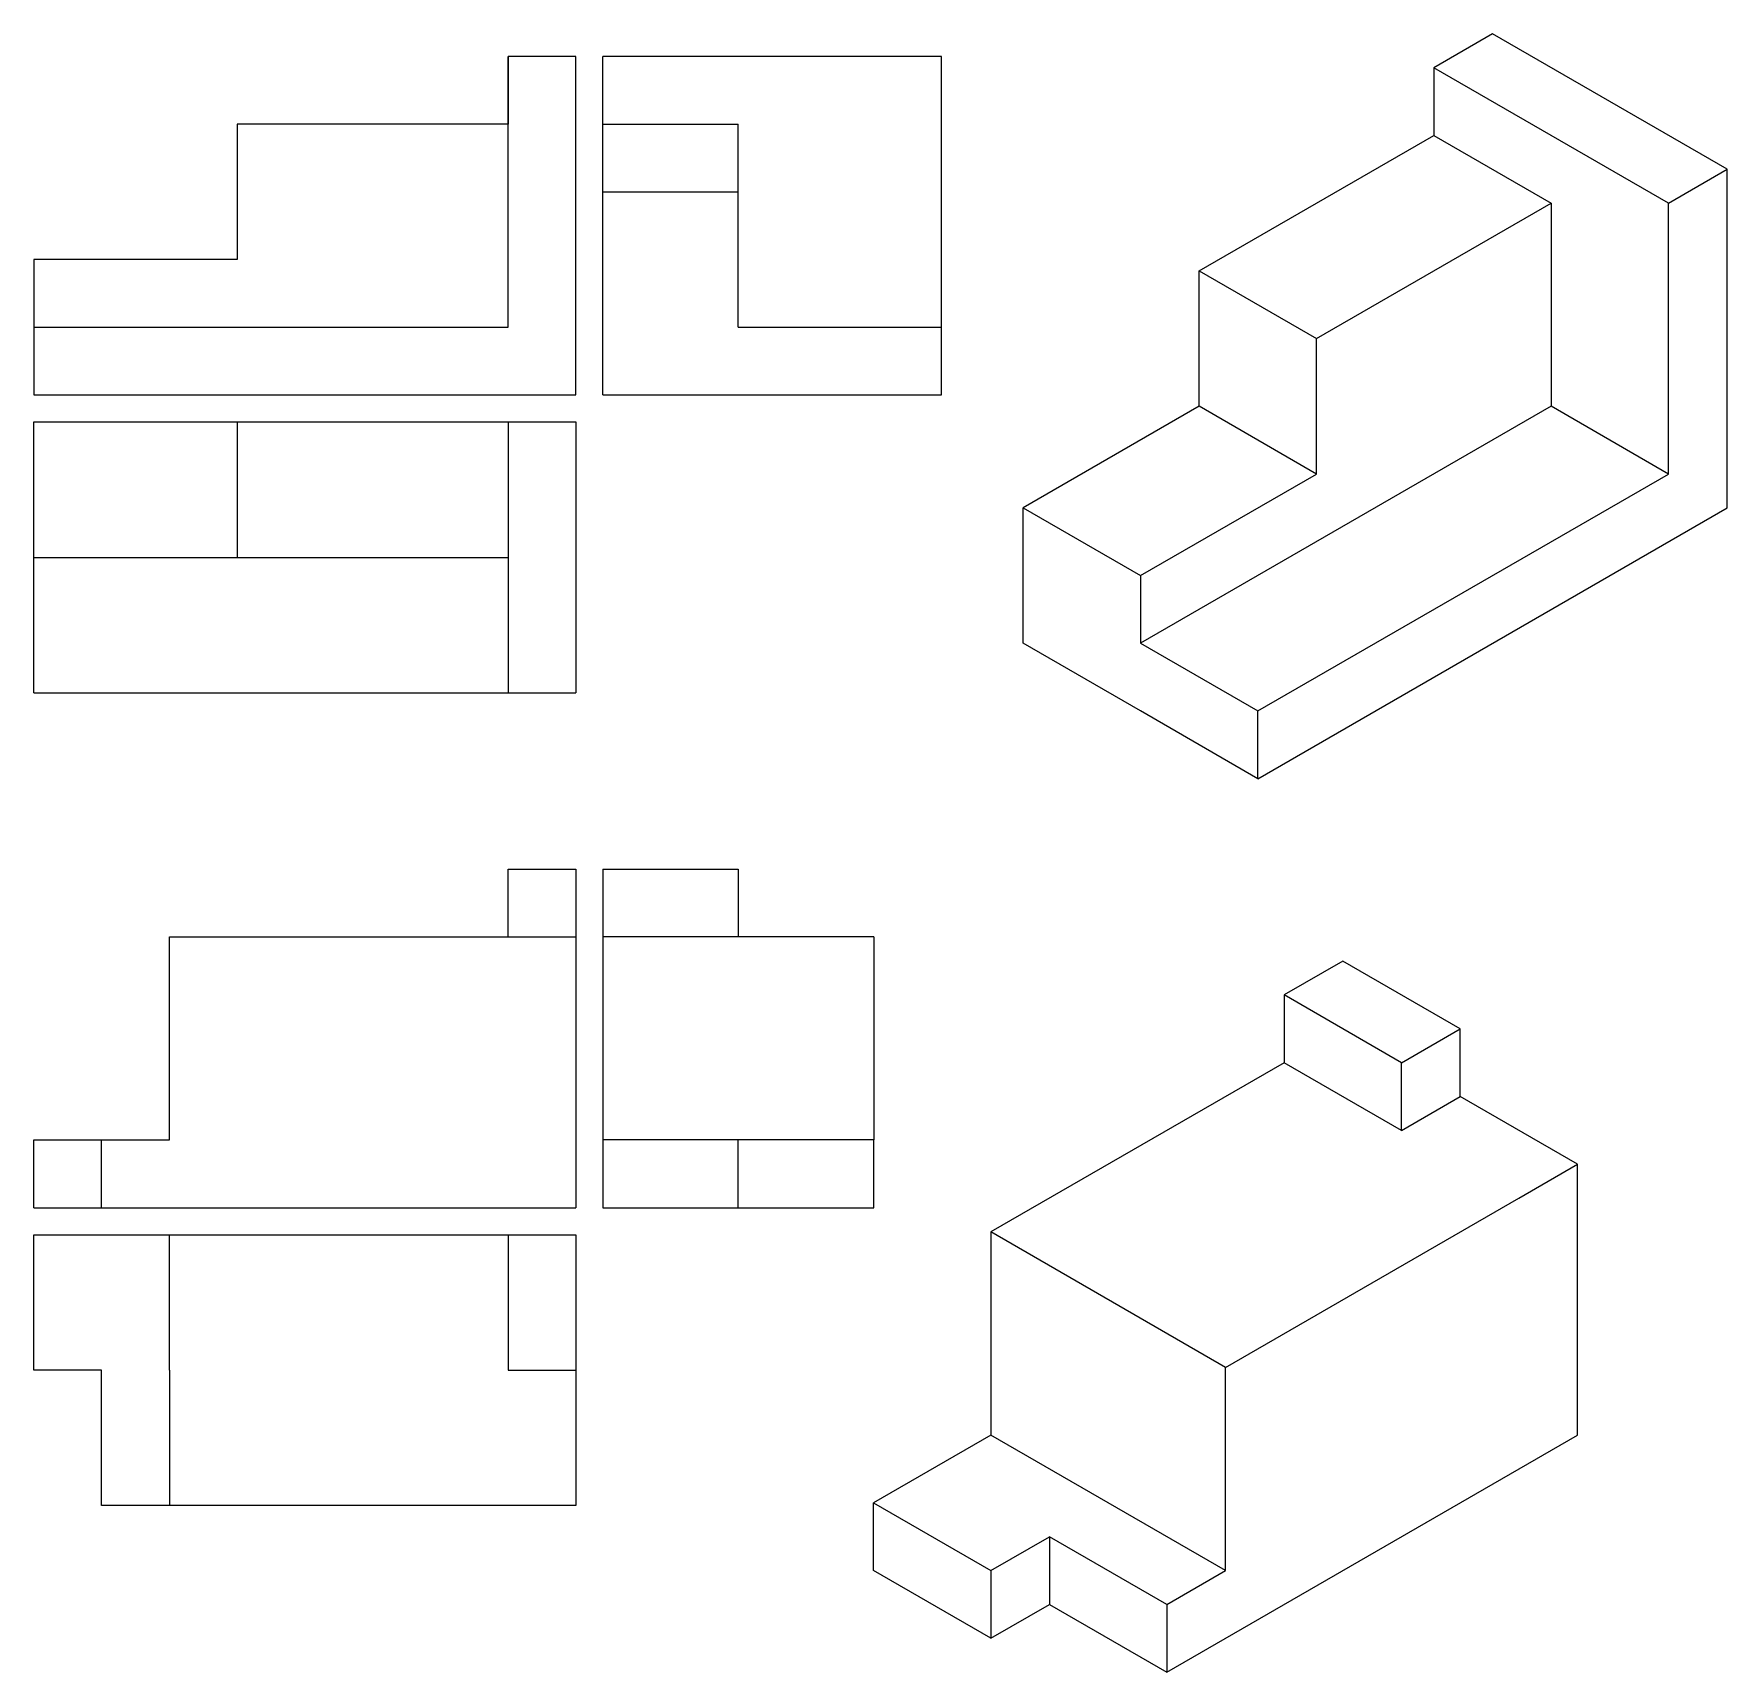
# Model space of a CAD drawing. Header units: millimetres. Extents: x 151 to 2651, y -195 to 2225.
import ezdxf

# ---------------------------------------------------------------- set-up
doc = ezdxf.new("R2010")
doc.units = ezdxf.units.MM

msp = doc.modelspace()

# ---------------------------------------------------------------- linework, layer by layer
for p, q in [((2305, 2224.5), (2218.4, 2174.5)), ((2651.4, 2024.5), (2305, 2224.5)), ((951.5, 2191.3), (851.5, 2191.3)), ((851.5, 2191.3), (851.5, 2091.3)), ((851.5, 1791.3), (851.5, 2191.3)), ((951.5, 1691.3), (951.5, 2191.3)), ((991.5, 1691.3), (991.5, 2191.3)), ((1491.5, 2191.3), (991.5, 2191.3)), ((1491.5, 1691.3), (1491.5, 2191.3)), ((2564.8, 1974.5), (2218.4, 2174.5)), ((2218.4, 2174.5), (2218.4, 2074.5)), ((851.5, 2091.3), (451.5, 2091.3)), ((451.5, 2091.3), (451.5, 1891.3)), ((991.5, 2091.3), (1191.5, 2091.3)), ((1191.5, 1791.3), (1191.5, 2091.3)), ((1872, 1874.5), (2218.4, 2074.5)), ((2218.4, 2074.5), (2391.6, 1974.5)), ((2564.8, 1974.5), (2651.4, 2024.5)), ((2651.4, 1524.5), (2651.4, 2024.5)), ((991.5, 1991.3), (1191.5, 1991.3)), ((2045.2, 1774.5), (2391.6, 1974.5)), ((2391.6, 1974.5), (2391.6, 1674.5)), ((2564.8, 1574.5), (2564.8, 1974.5)), ((451.5, 1891.3), (151.5, 1891.3)), ((151.5, 1891.3), (151.5, 1691.3)), ((1872, 1674.5), (1872, 1874.5)), ((1872, 1874.5), (2045.2, 1774.5)), ((151.5, 1791.3), (851.5, 1791.3)), ((1191.5, 1791.3), (1491.5, 1791.3)), ((2045.2, 1574.5), (2045.2, 1774.5)), ((151.5, 1691.3), (951.5, 1691.3)), ((991.5, 1691.3), (1491.5, 1691.3)), ((151.5, 1251.3), (151.5, 1651.3)), ((151.5, 1651.3), (951.5, 1651.3)), ((451.5, 1651.3), (451.5, 1451.3)), ((851.5, 1651.3), (851.5, 1251.3)), ((951.5, 1651.3), (951.5, 1251.3)), ((1872, 1674.5), (1612.2, 1524.5)), ((2391.6, 1674.5), (1785.4, 1324.5)), ((2045.2, 1574.5), (1872, 1674.5)), ((2564.8, 1574.5), (2391.6, 1674.5)), ((1785.4, 1424.5), (2045.2, 1574.5)), ((1958.6, 1224.5), (2564.8, 1574.5)), ((1612.2, 1324.5), (1612.2, 1524.5)), ((1612.2, 1524.5), (1785.4, 1424.5)), ((1958.6, 1124.5), (2651.4, 1524.5)), ((151.5, 1451.3), (851.5, 1451.3)), ((1785.4, 1424.5), (1785.4, 1324.5)), ((1785.4, 1224.5), (1612.2, 1324.5)), ((1785.4, 1324.5), (1958.6, 1224.5)), ((151.5, 1251.3), (951.5, 1251.3)), ((1958.6, 1124.5), (1785.4, 1224.5)), ((1958.6, 1124.5), (1958.6, 1224.5)), ((1958.6, 1224.5), (1958.6, 1224.5)), ((851.5, 891), (851.5, 991)), ((851.5, 991), (951.5, 991)), ((951.5, 991), (951.5, 491)), ((991.5, 991), (991.5, 491)), ((991.5, 991), (1191.5, 991)), ((1191.5, 991), (1191.5, 891)), ((351.5, 591), (351.5, 891)), ((351.5, 891), (851.5, 891)), ((851.5, 891), (951.5, 891)), ((1391.5, 891), (991.5, 891)), ((1391.5, 891), (1391.5, 591)), ((2084.1, 855.1), (1997.5, 805.1)), ((2257.3, 755.1), (2084.1, 855.1)), ((2170.7, 705.1), (1997.5, 805.1)), ((1997.5, 805.1), (1997.5, 805.1)), ((1997.5, 805.1), (1997.5, 705.1)), ((2170.7, 705.1), (2257.3, 755.1)), ((2257.3, 655.1), (2257.3, 755.1)), ((1997.5, 705.1), (1564.4, 455.1)), ((2170.7, 605.1), (1997.5, 705.1)), ((2170.7, 605.1), (2170.7, 705.1)), ((2170.7, 605.1), (2257.3, 655.1)), ((2430.5, 555.1), (2257.3, 655.1)), ((151.5, 491), (151.5, 591)), ((151.5, 591), (351.5, 591)), ((251.5, 491), (251.5, 591)), ((1391.5, 591), (991.5, 591)), ((1191.5, 491), (1191.5, 591)), ((1391.5, 491), (1391.5, 591)), ((2343.9, 505.1), (2430.5, 555.1)), ((2430.5, 155.1), (2430.5, 555.1)), ((1910.9, 255.1), (2343.9, 505.1)), ((151.5, 491), (351.5, 491)), ((351.5, 491), (951.5, 491)), ((991.5, 491), (1191.5, 491)), ((1191.5, 491), (1391.5, 491)), ((151.5, 251), (151.5, 451)), ((151.5, 451), (351.5, 451)), ((351.5, 451), (951.5, 451)), ((351.5, 251), (351.5, 451)), ((851.5, 451), (851.5, 251)), ((951.5, 451), (951.5, 51)), ((1910.9, 255.1), (1564.4, 455.1)), ((1564.4, 455.1), (1564.4, 155.1)), ((251.5, 251), (151.5, 251)), ((251.5, 51), (251.5, 251)), ((351.5, 251), (351.5, 51)), ((851.5, 251), (951.5, 251)), ((1910.9, -44.9), (1910.9, 255.1)), ((1564.4, 155.1), (1391.2, 55.1)), ((1910.9, -44.9), (1564.4, 155.1)), ((1824.2, -194.9), (2430.5, 155.1)), ((951.5, 51), (251.5, 51)), ((1391.2, 55.1), (1564.4, -44.9)), ((1391.2, -44.9), (1391.2, 55.1)), ((1564.4, -44.9), (1651, 5.1)), ((1824.2, -94.9), (1651, 5.1)), ((1651, 5.1), (1651, -94.9)), ((1564.4, -144.9), (1391.2, -44.9)), ((1564.4, -44.9), (1564.4, -144.9)), ((1824.2, -94.9), (1910.9, -44.9)), ((1564.4, -144.9), (1651, -94.9)), ((1651, -94.9), (1824.2, -194.9)), ((1824.2, -94.9), (1824.2, -194.9))]:
    msp.add_line(p, q)

doc.saveas('drawing.dxf')
